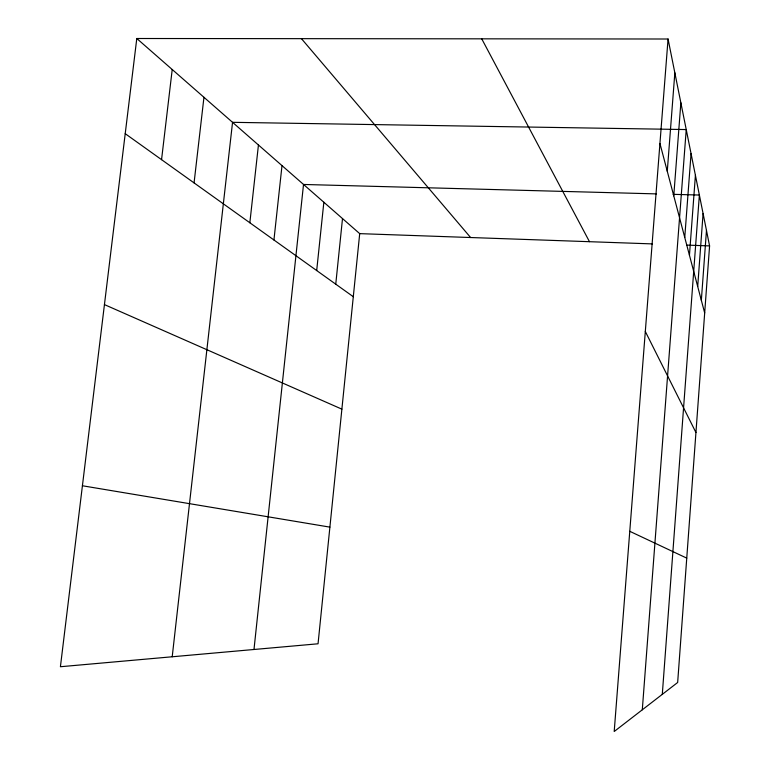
<?xml version="1.0" encoding="UTF-8"?>
<svg xmlns="http://www.w3.org/2000/svg" width="770" height="770" viewBox="0 0 770 770"><rect width="100%" height="100%" fill="white"/><g stroke="black" fill="none" stroke-linecap="round" stroke-linejoin="round"><path stroke-width="1.16" d="M668.062 39.01L709.584 245.909L677.658 682.49L614.2 731.5L668.062 39.01L136.791 38.5L60.416 666.733L318.048 643.787L359.706 233.637L136.791 38.5M689.448 255.245L695.416 175.319M662.296 694.347L699.372 195.041L673.173 194.338M697.697 286.498L703.087 213.531M701.345 300.29L706.475 230.423M673.76 195.84L680.863 102.795M642.296 709.796L686.234 129.562L232.55 122.324L172.21 656.772M684.751 237.478L691.056 153.605M667.272 171.248L674.847 72.813M335.749 284.178L342.506 218.584M316.691 270.559L323.852 202.25M253.984 649.495L303.524 184.463L656.492 193.896M273.937 239.99L282.003 165.617M249.846 222.771L258.441 144.991M194.069 182.904L203.954 97.299M161.556 159.66L172.22 69.512M359.706 233.637L652.498 243.907M686.984 245.11L709.584 245.909M82.419 485.764L329.897 527.132M104.441 304.602L341.88 409.149M629.773 531.31L686.753 558.125M125.221 133.682L353.305 296.719M301.436 38.654L470.614 237.526M481.731 38.827L589.483 241.693M645.318 331.475L695.936 432.509M659.938 143.48L704.675 312.938"/></g></svg>
